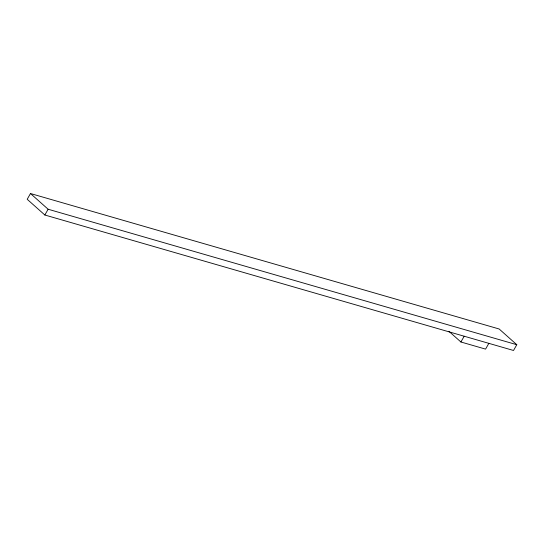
<?xml version="1.0" encoding="UTF-8"?>
<svg xmlns="http://www.w3.org/2000/svg" width="544" height="544" viewBox="0 0 544 544"><rect width="100%" height="100%" fill="white"/><g stroke="black" fill="none" stroke-linecap="round" stroke-linejoin="round"><path stroke-width="0.82" d="M30.478 193.521L27.2 199.294L44.846 215.009L513.522 350.479L516.8 344.706L499.154 328.991L30.478 193.521L48.124 209.236L516.8 344.706M44.846 215.009L48.124 209.236M448.936 331.323L460.911 341.992L464.188 336.219M488.852 343.352L485.574 349.119L460.911 341.992"/></g></svg>
